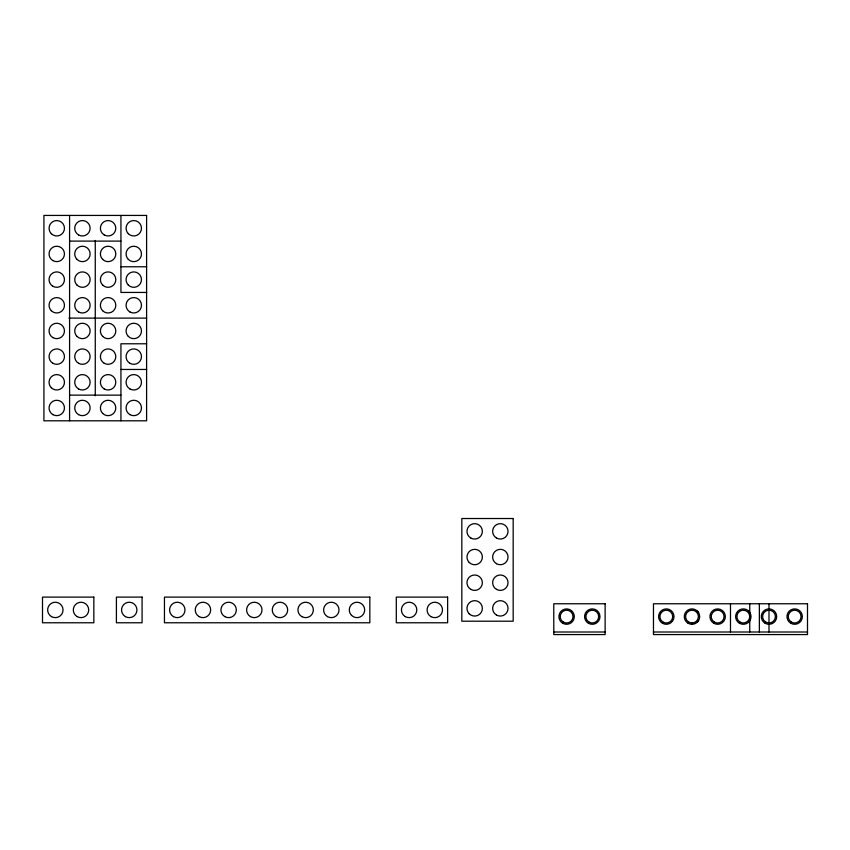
<?xml version="1.0" encoding="UTF-8"?>
<svg xmlns="http://www.w3.org/2000/svg" width="850" height="850" viewBox="0 0 850 850"><rect width="100%" height="100%" fill="white"/><g stroke="black" fill="none" stroke-linecap="round" stroke-linejoin="round"><path stroke-width="1.27" d="M697.425 622.041L698.647 620.447M748.765 622.041L749.987 620.447M69.583 241.102L120.934 241.102M120.934 266.773L146.604 266.773M146.604 292.442L120.934 292.442L120.934 215.433M68.935 318.112L146.604 318.112M146.604 343.783L120.934 343.783L120.934 420.803M120.934 369.463L146.604 369.463M69.583 395.133L120.934 395.133M553.775 632.007L605.126 632.007M653.469 632.007L807.5 632.007M748.765 611.15L749.987 612.744M697.425 611.15L698.647 612.744M768.995 603.766L768.995 608.898M768.995 610.183L768.995 632.007M759.369 603.766L759.369 632.007M749.742 603.766L749.742 632.007M730.49 603.766L730.49 632.007M691.985 623.018L691.985 624.304M95.264 240.444L95.264 395.792M69.583 215.433L69.583 420.803M146.604 215.433L43.913 215.433L43.913 420.803L146.604 420.803L146.604 215.433M513.177 518.521L461.826 518.521L461.826 621.201L513.177 621.201L513.177 518.521M93.84 597.104L42.5 597.104L42.5 622.774L93.84 622.774L93.84 597.104M142.077 597.104L116.407 597.104L116.407 622.774L142.077 622.774L142.077 597.104M369.824 597.104L164.454 597.104L164.454 622.774L369.824 622.774L369.824 597.104M447.631 597.104L396.291 597.104L396.291 622.774L447.631 622.774L447.631 597.104M605.126 603.766L553.775 603.766L553.775 634.567L605.126 634.567L605.126 603.766M807.5 603.766L653.469 603.766L653.469 634.567L807.5 634.567L807.5 603.766M688.128 623.273A7.703 7.703 0 0 0 699.678 616.601A7.703 7.703 0 0 0 688.128 609.928A7.703 7.703 0 0 0 688.128 623.273M688.776 622.157A6.418 6.418 0 0 0 698.403 616.601A6.418 6.418 0 0 0 688.776 611.044A6.418 6.418 0 0 0 688.776 622.157M739.468 623.273A7.703 7.703 0 0 0 751.028 616.601A7.703 7.703 0 0 0 739.468 609.928A7.703 7.703 0 0 0 739.468 623.273M765.138 623.273A7.703 7.703 0 0 0 776.698 616.601A7.703 7.703 0 0 0 765.138 609.928A7.703 7.703 0 0 0 765.138 623.273M713.798 623.273A7.703 7.703 0 0 0 725.347 616.601A7.703 7.703 0 0 0 713.798 609.928A7.703 7.703 0 0 0 713.798 623.273M740.116 622.157A6.418 6.418 0 0 0 749.742 616.601A6.418 6.418 0 0 0 740.116 611.044A6.418 6.418 0 0 0 740.116 622.157M663.096 622.157A6.418 6.418 0 0 0 672.722 616.601A6.418 6.418 0 0 0 663.096 611.044A6.418 6.418 0 0 0 663.096 622.157M790.819 623.273A7.703 7.703 0 0 0 802.368 616.601A7.703 7.703 0 0 0 790.819 609.928A7.703 7.703 0 0 0 790.819 623.273M662.458 623.273A7.703 7.703 0 0 0 674.008 616.601A7.703 7.703 0 0 0 662.458 609.928A7.703 7.703 0 0 0 662.458 623.273M791.456 622.157A6.418 6.418 0 0 0 801.082 616.601A6.418 6.418 0 0 0 791.456 611.044A6.418 6.418 0 0 0 791.456 622.157M714.446 622.157A6.418 6.418 0 0 0 724.072 616.601A6.418 6.418 0 0 0 714.446 611.044A6.418 6.418 0 0 0 714.446 622.157M765.786 622.157A6.418 6.418 0 0 0 775.412 616.601A6.418 6.418 0 0 0 765.786 611.044A6.418 6.418 0 0 0 765.786 622.157M562.764 623.273A7.703 7.703 0 0 0 574.313 616.601A7.703 7.703 0 0 0 562.764 609.928A7.703 7.703 0 0 0 562.764 623.273M588.434 623.273A7.703 7.703 0 0 0 599.983 616.601A7.703 7.703 0 0 0 588.434 609.928A7.703 7.703 0 0 0 588.434 623.273M589.082 622.157A6.418 6.418 0 0 0 598.708 616.601A6.418 6.418 0 0 0 589.082 611.044A6.418 6.418 0 0 0 589.082 622.157M563.401 622.157A6.418 6.418 0 0 0 573.028 616.601A6.418 6.418 0 0 0 563.401 611.044A6.418 6.418 0 0 0 563.401 622.157M128.318 285.058A7.703 7.703 0 0 0 141.206 281.605A7.703 7.703 0 0 0 131.771 272.17A7.703 7.703 0 0 0 128.318 285.058M128.318 233.708A7.703 7.703 0 0 0 141.206 230.265A7.703 7.703 0 0 0 131.771 220.83A7.703 7.703 0 0 0 128.318 233.708M128.318 259.388A7.703 7.703 0 0 0 141.206 255.935A7.703 7.703 0 0 0 131.771 246.5A7.703 7.703 0 0 0 128.318 259.388M129.912 363.29A7.703 7.703 0 0 0 141.472 356.618A7.703 7.703 0 0 0 129.912 349.956A7.703 7.703 0 0 0 129.912 363.29M129.912 388.96A7.703 7.703 0 0 0 141.472 382.298A7.703 7.703 0 0 0 129.912 375.626A7.703 7.703 0 0 0 129.912 388.96M129.912 414.63A7.703 7.703 0 0 0 141.472 407.968A7.703 7.703 0 0 0 129.912 401.296A7.703 7.703 0 0 0 129.912 414.63M78.572 234.94A7.703 7.703 0 0 0 90.121 228.268A7.703 7.703 0 0 0 78.572 221.595A7.703 7.703 0 0 0 78.572 234.94M104.242 234.94A7.703 7.703 0 0 0 115.791 228.268A7.703 7.703 0 0 0 104.242 221.595A7.703 7.703 0 0 0 104.242 234.94M78.572 414.63A7.703 7.703 0 0 0 90.121 407.968A7.703 7.703 0 0 0 78.572 401.296A7.703 7.703 0 0 0 78.572 414.63M102.648 413.408A7.703 7.703 0 0 0 115.536 409.955A7.703 7.703 0 0 0 106.101 400.531A7.703 7.703 0 0 0 102.648 413.408M78.572 388.96A7.703 7.703 0 0 0 90.121 382.298A7.703 7.703 0 0 0 78.572 375.626A7.703 7.703 0 0 0 78.572 388.96M78.572 363.29A7.703 7.703 0 0 0 90.121 356.618A7.703 7.703 0 0 0 78.572 349.956A7.703 7.703 0 0 0 78.572 363.29M104.242 363.29A7.703 7.703 0 0 0 115.791 356.618A7.703 7.703 0 0 0 104.242 349.956A7.703 7.703 0 0 0 104.242 363.29M104.242 388.96A7.703 7.703 0 0 0 115.791 382.298A7.703 7.703 0 0 0 104.242 375.626A7.703 7.703 0 0 0 104.242 388.96M128.318 336.398A7.703 7.703 0 0 0 141.206 332.945A7.703 7.703 0 0 0 131.771 323.51A7.703 7.703 0 0 0 128.318 336.398M102.648 336.398A7.703 7.703 0 0 0 115.536 332.945A7.703 7.703 0 0 0 106.101 323.51A7.703 7.703 0 0 0 102.648 336.398M76.978 336.398A7.703 7.703 0 0 0 89.866 332.945A7.703 7.703 0 0 0 80.431 323.51A7.703 7.703 0 0 0 76.978 336.398M102.648 310.728A7.703 7.703 0 0 0 115.536 307.275A7.703 7.703 0 0 0 106.101 297.84A7.703 7.703 0 0 0 102.648 310.728M129.912 311.95A7.703 7.703 0 0 0 141.472 305.277A7.703 7.703 0 0 0 129.912 298.616A7.703 7.703 0 0 0 129.912 311.95M102.648 259.388A7.703 7.703 0 0 0 115.536 255.935A7.703 7.703 0 0 0 106.101 246.5A7.703 7.703 0 0 0 102.648 259.388M76.978 259.388A7.703 7.703 0 0 0 89.866 255.935A7.703 7.703 0 0 0 80.431 246.5A7.703 7.703 0 0 0 76.978 259.388M102.648 285.058A7.703 7.703 0 0 0 115.536 281.605A7.703 7.703 0 0 0 106.101 272.17A7.703 7.703 0 0 0 102.648 285.058M78.572 311.95A7.703 7.703 0 0 0 90.121 305.277A7.703 7.703 0 0 0 78.572 298.616A7.703 7.703 0 0 0 78.572 311.95M76.978 285.058A7.703 7.703 0 0 0 89.866 281.605A7.703 7.703 0 0 0 80.431 272.17A7.703 7.703 0 0 0 76.978 285.058M52.902 414.63A7.703 7.703 0 0 0 64.451 407.968A7.703 7.703 0 0 0 52.902 401.296A7.703 7.703 0 0 0 52.902 414.63M51.308 387.738A7.703 7.703 0 0 0 64.196 384.285A7.703 7.703 0 0 0 54.761 374.85A7.703 7.703 0 0 0 51.308 387.738M52.902 363.29A7.703 7.703 0 0 0 64.451 356.618A7.703 7.703 0 0 0 52.902 349.956A7.703 7.703 0 0 0 52.902 363.29M52.902 337.62A7.703 7.703 0 0 0 64.451 330.947A7.703 7.703 0 0 0 52.902 324.286A7.703 7.703 0 0 0 52.902 337.62M51.308 233.708A7.703 7.703 0 0 0 64.196 230.265A7.703 7.703 0 0 0 54.761 220.83A7.703 7.703 0 0 0 51.308 233.708M52.902 260.61A7.703 7.703 0 0 0 64.451 253.938A7.703 7.703 0 0 0 52.902 247.265A7.703 7.703 0 0 0 52.902 260.61M51.308 310.728A7.703 7.703 0 0 0 64.196 307.275A7.703 7.703 0 0 0 54.761 297.84A7.703 7.703 0 0 0 51.308 310.728M52.902 286.28A7.703 7.703 0 0 0 64.451 279.608A7.703 7.703 0 0 0 52.902 272.935A7.703 7.703 0 0 0 52.902 286.28M470.815 538.029A7.703 7.703 0 0 0 482.364 531.356A7.703 7.703 0 0 0 470.815 524.684A7.703 7.703 0 0 0 470.815 538.029M496.485 538.029A7.703 7.703 0 0 0 508.034 531.356A7.703 7.703 0 0 0 496.485 524.684A7.703 7.703 0 0 0 496.485 538.029M496.485 563.699A7.703 7.703 0 0 0 508.034 557.026A7.703 7.703 0 0 0 496.485 550.354A7.703 7.703 0 0 0 496.485 563.699M469.221 562.477A7.703 7.703 0 0 0 482.109 559.024A7.703 7.703 0 0 0 472.674 549.589A7.703 7.703 0 0 0 469.221 562.477M469.221 613.817A7.703 7.703 0 0 0 482.109 610.364A7.703 7.703 0 0 0 472.674 600.929A7.703 7.703 0 0 0 469.221 613.817M496.485 615.039A7.703 7.703 0 0 0 508.034 608.366A7.703 7.703 0 0 0 496.485 601.704A7.703 7.703 0 0 0 496.485 615.039M470.815 589.369A7.703 7.703 0 0 0 482.364 582.696A7.703 7.703 0 0 0 470.815 576.024A7.703 7.703 0 0 0 470.815 589.369M496.485 589.369A7.703 7.703 0 0 0 508.034 582.696A7.703 7.703 0 0 0 496.485 576.024A7.703 7.703 0 0 0 496.485 589.369M405.269 616.611A7.703 7.703 0 0 0 416.819 609.939A7.703 7.703 0 0 0 405.269 603.266A7.703 7.703 0 0 0 405.269 616.611M430.939 616.611A7.703 7.703 0 0 0 442.499 609.939A7.703 7.703 0 0 0 430.939 603.266A7.703 7.703 0 0 0 430.939 616.611M351.539 615.379A7.703 7.703 0 0 0 364.427 611.926A7.703 7.703 0 0 0 354.992 602.501A7.703 7.703 0 0 0 351.539 615.379M327.462 616.611A7.703 7.703 0 0 0 339.012 609.939A7.703 7.703 0 0 0 327.462 603.266A7.703 7.703 0 0 0 327.462 616.611M301.793 616.611A7.703 7.703 0 0 0 313.342 609.939A7.703 7.703 0 0 0 301.793 603.266A7.703 7.703 0 0 0 301.793 616.611M276.123 616.611A7.703 7.703 0 0 0 287.672 609.939A7.703 7.703 0 0 0 276.123 603.266A7.703 7.703 0 0 0 276.123 616.611M173.432 616.611A7.703 7.703 0 0 0 184.992 609.939A7.703 7.703 0 0 0 173.432 603.266A7.703 7.703 0 0 0 173.432 616.611M199.102 616.611A7.703 7.703 0 0 0 210.662 609.939A7.703 7.703 0 0 0 199.102 603.266A7.703 7.703 0 0 0 199.102 616.611M250.452 616.611A7.703 7.703 0 0 0 262.002 609.939A7.703 7.703 0 0 0 250.452 603.266A7.703 7.703 0 0 0 250.452 616.611M224.782 616.611A7.703 7.703 0 0 0 236.332 609.939A7.703 7.703 0 0 0 224.782 603.266A7.703 7.703 0 0 0 224.782 616.611M125.396 616.611A7.703 7.703 0 0 0 136.946 609.939A7.703 7.703 0 0 0 125.396 603.266A7.703 7.703 0 0 0 125.396 616.611M51.489 616.611A7.703 7.703 0 0 0 63.038 609.939A7.703 7.703 0 0 0 51.489 603.266A7.703 7.703 0 0 0 51.489 616.611M77.159 616.611A7.703 7.703 0 0 0 88.708 609.939A7.703 7.703 0 0 0 77.159 603.266A7.703 7.703 0 0 0 77.159 616.611"/></g></svg>
